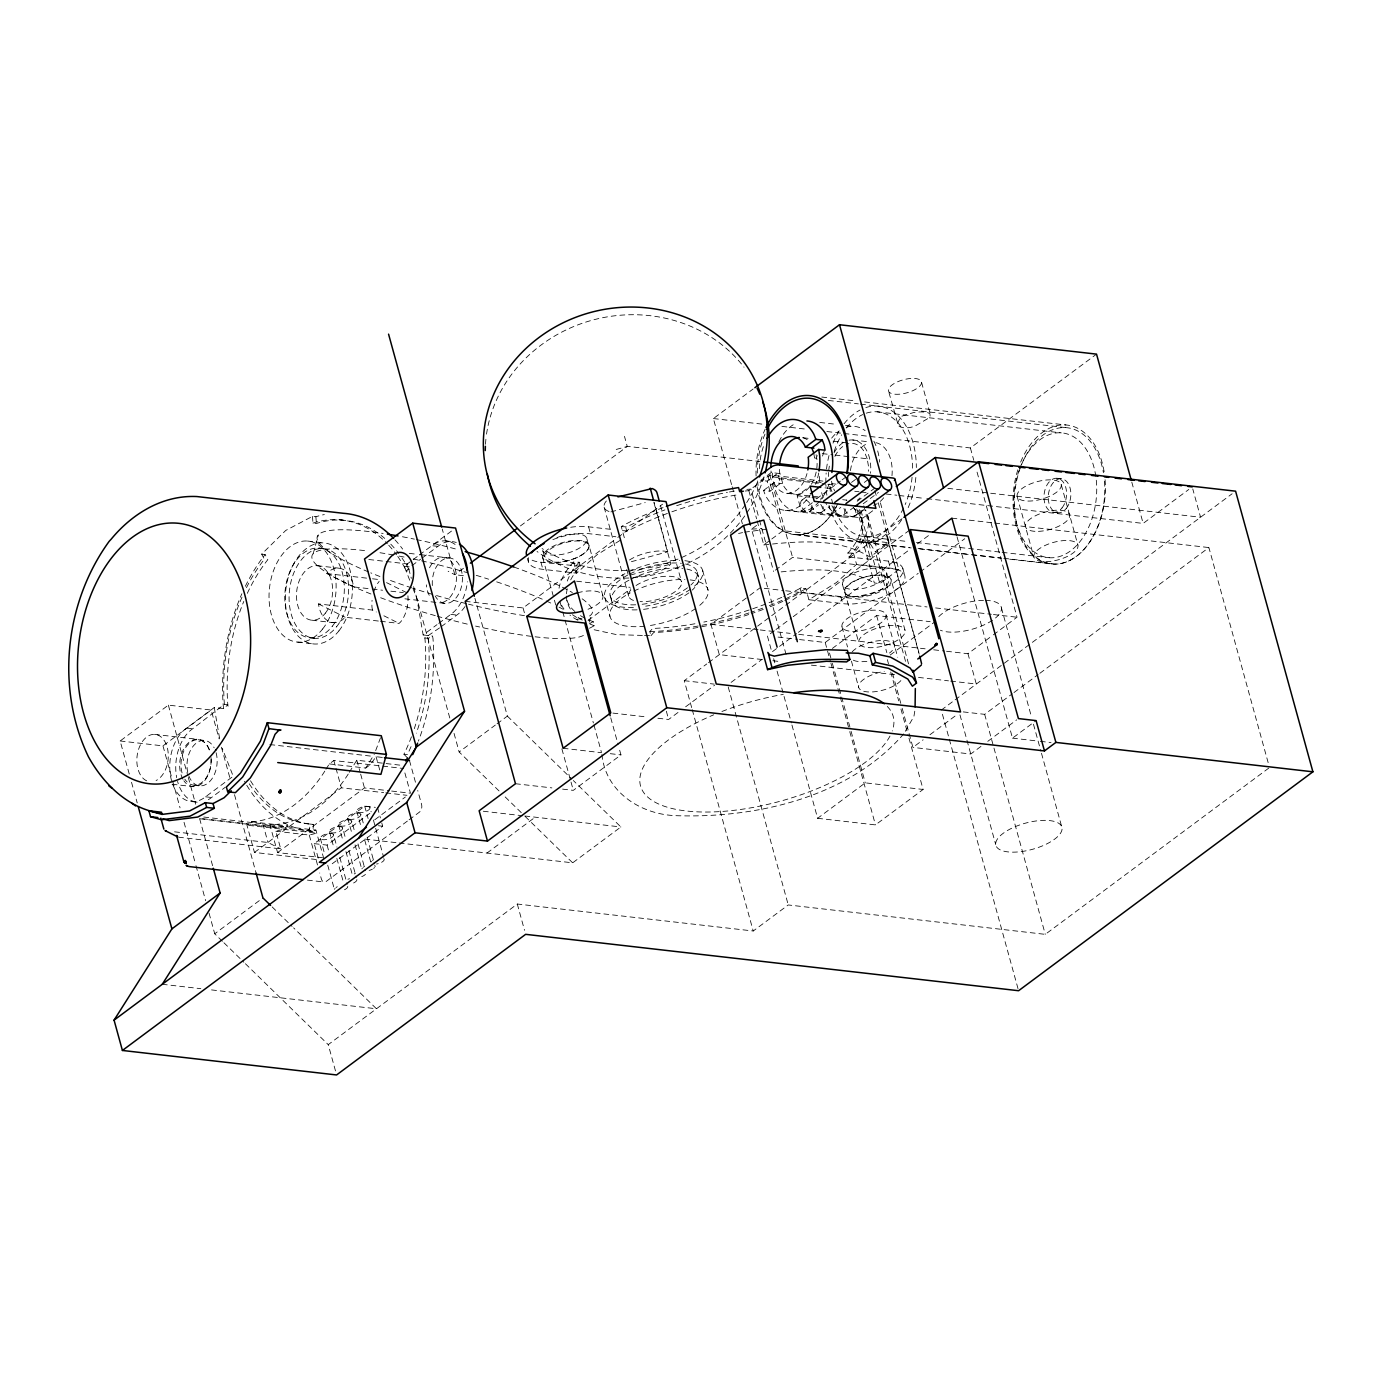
<?xml version="1.0" encoding="UTF-8"?>
<svg xmlns="http://www.w3.org/2000/svg" width="1382" height="1382" viewBox="0 0 1382 1382"><rect width="100%" height="100%" fill="white"/><g stroke="black" fill="none" stroke-linecap="round" stroke-linejoin="round"><path stroke-width="0.75" stroke-dasharray="5 3.75" d="M249.244 783.801A152.866 100.143 -83.5 0 0 310.069 824.052L309.413 830.928L315.942 830.116L324.286 860.433M202.636 818.714L312.833 831.325L313.489 824.449A152.866 100.143 -83.5 0 1 250.367 780.519M897.436 423.358L900.891 416.466L913.364 412.613A17.016 5.234 -9.8 0 1 929.965 413.874L930.103 416.621L928.479 418.193L914.763 426.243A17.016 8.102 -21.5 0 1 898.265 425.328L888.367 390.45M914.78 711.177L913.917 716.412L904.847 732.063M313.127 553.837L318.361 534.886M589.198 622.142L591.289 614.558M375.679 750.599L381.277 735.725M903.742 733.877C848.738 797.345 756.144 818.645 674.934 815.639C639.728 813.998 604.988 791.299 601.878 753.812M324.805 771.121C308.877 796.55 282.602 819.889 251.472 821.789L246.946 825.158L254.461 852.435L317.946 859.708M325.927 769.308L329.313 763.9L333.839 760.532L403.665 768.513M348.212 774.058C331.421 801.024 302.917 824.294 269.922 824.847L277.575 852.59L323.578 857.842M349.283 772.331L356.815 760.221L402.836 765.473M329.313 763.9L365.729 768.064L374.28 754.33M382.348 757.422L376.077 756.714L370.255 764.695L365.729 768.064M644.513 635.495L650.957 635.703L649.834 631.66L652.598 628.465A152.866 60.462 -15.4 0 0 695.682 623.628M650.957 635.703L653.703 632.507A152.866 60.462 -15.4 0 0 749.58 614.247M246.445 587.661A152.866 100.143 -83.5 0 1 264.394 559.244L261.682 554.147L285.746 530.446L312.453 516.384L315.891 516.764A159.776 104.669 -83.5 0 1 324.338 514.553M353.498 586.901L326.843 573.582L329.313 571.146A27.398 17.949 -83.5 0 1 352.807 582.893L353.498 586.901L370.117 588.801M378.357 621.036L345.137 617.236L342.667 619.654A27.398 17.949 -83.5 0 1 319.173 607.907L318.482 603.917L372.449 610.084L376.267 611.984M408.899 568.227L406.273 570.818L409.694 571.215L409.158 569.85A152.866 100.143 -83.5 0 0 399.968 555.149M380.43 621.261L399.104 623.403L400.78 621.762A27.398 17.949 -83.5 0 0 407.932 595.78M241.988 597.162A152.866 100.143 -83.5 0 0 224.385 704.319L192.616 728.78A38.817 25.429 -83.5 0 0 176.671 777.617M171.558 780.692A38.817 25.429 -83.5 0 1 186.622 728.089L214.279 707.515L223.711 708.586L227.823 704.716A152.866 100.143 -83.5 0 1 243.768 601.446M570.68 579.887A152.866 60.462 -15.4 0 1 579.542 567.052L580.388 566.274L579.283 562.232L573.634 562.059L572.321 563.251A159.776 63.192 -15.4 0 0 559.036 588.231M579.283 562.232L578.419 563.01A152.866 60.462 -15.4 0 0 567.242 581.166M528.65 557.637A38.817 15.357 -15.4 0 0 542.867 569.315L576.691 573.185L596.678 555.028L622.608 538.825M653.876 502.443L670.857 564.063L668.663 566.05A27.398 10.831 -15.4 0 1 633.146 576.363M784.769 600.514A152.866 60.462 -15.4 0 0 801.232 592.412L840.774 596.54A38.817 15.357 -15.4 0 0 894.586 582.237A38.817 15.357 -15.4 0 0 888.419 561.092L848.963 557.05L847.84 553.007L848.703 552.23A152.866 60.462 -15.4 0 0 857.894 510.234M848.963 557.05L849.809 556.272A152.866 60.462 -15.4 0 0 853.333 507.764M847.84 553.007L853.489 553.18L854.802 551.988A159.776 63.192 -15.4 0 0 865.495 509.923M808.902 599.736L842.726 603.606A38.817 15.357 -15.4 0 0 896.538 589.319A38.817 15.357 -15.4 0 0 890.371 568.175L856.546 564.305L836.559 582.461L808.902 599.736L805.844 588.628L800.109 588.369A152.866 60.462 -15.4 0 1 783.663 596.471M129.252 774.024L120.148 740.977L168.362 705.131L211.187 710.02L219.151 738.938M409.728 580.25L404.218 566.24L418.055 555.961M419.402 554.942L452.121 530.619M120.148 740.977L162.99 745.883L211.187 710.02M411.94 565.635L420.594 559.209M422.322 557.931L437.887 546.356A38.817 25.429 -83.5 0 1 456.267 542.521M463.454 568.296L454.833 574.722L448.148 571.284M520.409 525.937L627.411 446.351L759.824 461.502M731.579 484.616L713.388 418.556L753.121 388.998M172.698 784.25A38.817 25.429 -83.5 0 0 205.538 796.809L233.213 776.235L222.174 748.215M412.89 588.266L416.828 598.268L423.151 634.96L436.971 624.664M438.716 623.386L450.808 614.385A38.817 25.429 -83.5 0 0 467.375 581.718M208.319 799.677A38.817 25.429 -83.5 0 0 211.55 797.5L225.37 787.204M439.511 627.929L424.758 637.948L425.034 639.52A152.866 100.143 -83.5 0 1 414.306 728.659M441.255 626.651L456.803 615.076A38.817 25.429 -83.5 0 0 464.991 606.577M465.233 601.325L523.07 607.942L616.078 538.755M617.789 537.477L662.583 504.171M251.472 821.789L287.888 825.952L283.362 829.321L275.864 831.238L280.719 848.876L178.779 837.216M254.461 852.435L341.354 787.809L383.678 792.646M779.811 473.542L771.242 472.558L760.739 480.366L767.165 481.109L777.669 473.283L780.45 483.389L769.947 491.215L763.52 490.472L765.507 495.516A45.658 29.903 -83.5 0 0 810.128 495.188M745.174 491.042L748.837 490.662L769.86 475.028L822.981 481.109M588.041 620.501L630.589 588.853M763.52 490.472L774.024 482.663L782.592 483.648M277.575 852.59L364.468 787.947L389.551 790.815M813.635 452.622L814.568 458.029L817.574 455.784M318.223 858.136L314.232 843.642L364.693 806.121L375.403 807.347M314.232 843.642L327.085 845.11L370.808 812.581M786.082 654.463L751.566 529.151L757.664 524.607M872.698 510.77L863.007 517.991L801.318 510.925L797.155 495.775L808.453 487.362M222.398 941.263L214.728 933.783L262.943 897.92M499.04 790.936L459.152 751.981L495.326 725.084M497.036 723.805L507.367 716.118L474.924 598.32M801.992 500.111L808.798 495.05M374.695 819.82L405.358 797.017M816.537 498.867L840.36 481.143M842.07 479.865L845.473 477.343M801.318 510.925L812.633 502.512M332.216 863.75L382.676 826.229L380.966 820.01M757.146 520.824L763.797 544.94L770.206 540.172M771.795 538.98L783.024 530.636L889.248 542.78L877.069 498.574M810.025 511.202A6.841 4.405 53.4 0 0 807.14 500.699A6.841 4.405 53.4 0 0 800.869 505.069A6.841 4.405 53.4 0 0 810.025 511.202L818.541 504.879M851.502 482.422L856.598 478.621M821.167 512.48L829.684 506.158M407.379 821.081L326.273 881.405A5.701 3.731 -83.5 0 1 321.367 878.969L319.726 872.975M409.107 819.785L419.472 812.098A5.701 3.731 -83.5 0 0 421.579 804.428L417.727 790.469M864.337 482.422L867.741 479.882M832.31 513.759L840.809 507.419M857.186 501.251L862.333 497.416M864.061 496.138L874.305 488.52M843.435 515.037L853.644 507.436M863.214 503.756L878.434 492.424M775.354 570.179L792.56 557.395L898.784 569.539L880.075 501.597M854.577 516.298L863.094 509.975M762.138 659.525L719.314 654.636L710.953 624.318L748.163 596.644M749.856 595.383L760.014 587.834M844.039 433.499L970.389 447.958L1096.531 354.137M691.674 707.584L684.263 680.687L706.772 663.947M708.5 662.669L902.411 518.44M898.784 569.539L879.868 583.619L874.322 582.979L862.489 540.034L874.063 543.161L886.294 534.074L918.84 652.252M905.538 661.356L875.359 551.764L888.315 542.124L886.294 534.074M763.797 544.94C799.038 541.088 838.615 537.563 870.021 557.084L889.248 542.78M774.265 630.762L767.39 635.893L771.381 650.386M775.993 629.484L791.489 617.944M793.216 616.666L910.341 529.565M487 853.04L535.214 817.177M562.595 789.122L573.305 790.349L620.967 754.9L618.687 746.66M657.901 718.243L668.612 719.469L678.821 711.868M685.627 706.807L714.563 685.282M731.113 682.38L762.156 659.283M772.503 651.596L796.654 633.63M798.381 632.351L910.496 548.948M917.406 543.817L929.481 534.834M799.504 639.555L825.209 642.492L918.218 573.323M919.946 572.044L964.722 538.738M832.361 648.434L876.603 615.526L930.155 621.658M335.481 1070.912L328.242 1044.637L517.3 904.018L753.225 931.002L788.258 904.951L1045.276 934.353L1269.505 767.563M399.191 843.003L572.666 862.834L620.881 826.972L573.323 780.536M890.181 655.051L934.439 622.142M946.549 651.268L967.97 653.721L991.654 636.1M993.347 634.839L1017.014 617.218L976.089 468.602M926.838 498.66L1143.156 523.415L1188.831 489.435M941.28 710.089L953.407 701.071M955.135 699.793L1232.139 493.754M791.938 725.014L817.626 818.299L865.27 782.851L923.107 789.467L908.907 737.953M902.152 708.258L912.932 747.403L923.141 739.819M929.948 734.74L957.173 714.494M963.254 711.903L984.675 714.339L1012.263 693.816M1013.991 692.537L1038.141 674.571M1039.869 673.293L1208.904 547.566L1268.365 763.417M817.626 818.299L875.445 824.899L923.107 789.467M980.961 746.418L970.751 754.019L912.932 747.403M987.767 741.357L1016.703 719.849M957.052 536.838L1012.505 738.161L1036.103 720.609M624.336 537.736L621.278 526.628L623.092 525.488A159.776 63.192 -15.4 0 1 664.431 507.09M621.278 526.628L627.013 526.87A152.866 60.462 -15.4 0 1 664.915 509.889M622.401 530.671L628.119 530.913A152.866 60.462 -15.4 0 1 669.907 512.515M801.284 587.626L800.109 588.369L801.232 592.412M805.844 588.628L804.013 589.769A159.776 63.192 -15.4 0 1 783.974 599.512M589.561 623.593L593.189 621.658L594.312 625.701L588.87 628.603M424.758 637.948L428.178 638.346L432.566 636.031L432.981 638.449A159.776 104.669 -83.5 0 1 418.4 741.132M616.234 449.444L627.255 446.455L624.474 436.349M610.913 511.91L645.239 502.582M631.419 561.679L667.765 551.798L654.187 502.512M630.468 575.033L670.857 564.063M275.864 831.238L309.274 835.056L316.772 833.139L246.946 825.158M738.575 533.469L742.566 532.606M744.57 532.174L767.338 529.151M199.993 818.766L275.968 827.455L287.888 825.952M781.175 571.889C812.132 568.831 846.475 567.156 874.322 582.979M746.85 489.366L750.944 489.107L758.943 518.146M751.566 529.151L761.793 528.511M580.388 566.274L540.932 562.232A38.817 15.357 -15.4 0 1 528.961 558.328M642.354 635.426L616.562 634.632L590.84 629.035M821.754 397.031L856.011 400.953M864.579 401.937L1065.902 424.965M828.388 400.452L858.36 403.872M860.502 404.131L1066.127 427.643M877.086 411.819L1061.29 432.877M819.768 422.426L836.905 424.395M845.473 425.362L854.041 426.347M713.388 418.556L762.639 424.188M781.918 426.399L807.624 429.336M826.902 431.547L841.897 433.257M852.729 439.977L869.865 441.946M803.132 437.749L811.7 438.733M833.121 441.186L848.116 442.896M1056.919 478.258L1061.203 478.759M822.204 453.607L832.914 454.833M835.056 455.075L850.051 456.786M852.193 457.027L867.188 458.755L868.397 465.734A28.538 18.692 -83.5 0 1 868.449 471.279M814.568 458.029L816.71 458.271M947.827 488.33L988.527 492.994M990.669 493.236L1200.561 517.248L1192.77 488.952M821.184 482.439L768.081 476.358L783.024 530.636M831.809 483.648L836.058 484.149M778.602 478.69L825.728 484.08M827.87 484.322L832.154 484.806L834.555 490.904M1053.637 512.342L1057.921 512.826M886.138 494.013L896.849 495.24M898.991 495.482L924.696 498.418M824.968 487.863L833.467 488.831M854.75 491.266L858.999 491.75M861.124 491.992L867.499 492.735M786.963 493.322L823.378 497.485M842.657 499.679L846.941 500.18A28.538 18.692 -83.5 0 1 843.728 499.507M797.155 495.775L809.921 497.226M812.046 497.468L822.67 498.695M951.904 518.164L992.587 522.811M994.729 523.052L1208.904 547.566M785.322 510.355L845.3 517.213M865.08 536.648L907.905 541.554M916.473 542.521L1000.015 552.092M1002.157 552.334L1049.266 557.723M795.997 534.54L909.511 547.514M918.063 548.499L969.473 554.389M971.615 554.631L1001.604 558.052M1003.747 558.293L1052.998 563.942M795.496 534.696L911.153 547.928M919.721 548.896L1001.121 558.207M1009.689 559.192L1052.514 564.098M570.697 527.285A38.817 15.357 -15.4 0 1 588.577 526.801L613.936 529.703M552.869 539.619A38.817 15.357 -15.4 0 1 590.529 533.867L615.888 536.769M339.35 519.787L342.788 520.185M312.453 516.384L312.988 523.104L316.409 523.502A152.866 100.143 -83.5 0 1 384.714 538.393M445.263 540.846L451.258 541.537M437.887 546.356L431.875 545.665A38.817 25.429 -83.5 0 1 457.753 546.771M764.298 588.317L783.577 590.529M785.702 590.77L927.063 606.94M935.631 607.925L991.326 614.282M993.468 614.541L1017.014 617.218M307.443 541.036L323.716 542.901M409.262 553.387L417.83 554.372M419.973 554.614L449.53 558M318.897 548.101L323.181 548.585M576.605 581.217L630.14 587.333M368.804 559.503L407.362 563.908L411.335 578.384M404.218 566.24L410.212 566.931M463.402 575.707L454.833 574.722L442.257 529.099M261.682 554.147L265.102 554.545L267.832 559.641A152.866 100.143 -83.5 0 0 247.136 593.724M317.204 565.704L338.625 568.14M326.843 573.582L370.445 578.574M372.518 578.799L380.827 579.749M710.953 624.318L758.079 629.708M760.221 629.95L790.193 633.371M798.761 634.355L925.128 648.814M933.696 649.799L944.407 651.026M372.19 589.043L382.572 590.235M390.864 591.185L403.319 592.602M778.083 637.102L797.362 639.313M404.891 598.821L445.159 603.433M450.808 614.385L456.803 615.076M772.849 660.751L781.417 661.736M811.407 665.157L894.931 674.727M918.494 677.422L948.484 680.842M950.626 681.084L976.314 684.021L967.97 653.721M311.952 620.207L333.373 622.66M423.151 634.96L432.566 636.031M310.259 637.828L314.543 638.311M684.263 680.687L714.252 684.125M297.717 642.129L313.99 643.995M1012.505 738.161L1038.193 741.097M1040.335 741.339L1051.046 742.566M612.917 713.095L647.191 717.016M224.385 704.319L227.823 704.716L228.082 706.288M563.13 748.284L601.688 752.706M610.257 753.674L620.967 754.9M186.622 728.089L192.616 728.78M411.439 736.813A152.866 100.143 -83.5 0 1 403.941 754.244L407.362 754.641A152.866 100.143 -83.5 0 0 412.51 743.188M269.835 744.553L373.952 756.472M154.473 734.36L197.298 739.249M198.265 739.733L204.26 740.424M515.486 783.732L551.884 787.895M391.642 791.057L410.471 793.216L404.2 770.465M385.785 792.888L406.947 795.306M483.285 811.234L522.742 815.76M524.815 815.985L620.881 826.972M193.895 785.166L199.889 785.857M172.059 784.233L193.48 786.669M205.538 796.809L211.55 797.5M192.167 801.629L198.162 802.303A38.817 25.429 -83.5 0 1 177.552 781.383M378.392 825.728L382.676 826.229M310.069 824.052L313.489 824.449M203.759 817.038L262.839 823.81L275.968 827.455M269.922 824.847L315.942 830.116M364.917 839.081L397.049 842.744M174.547 831.826L267.987 842.502L280.719 848.876M307.409 880.109L324.321 882.044M162.281 984.278L200.822 988.683M211.532 989.909L376.457 1008.774L293.623 927.875M667.765 551.798L664.932 551.176A27.398 10.831 -15.4 0 0 629.086 560.263M386.528 582.617L407.483 593.068M383.885 615.785L399.104 623.403M318.482 603.917L345.137 617.236M862.489 540.034L870.781 544.629L875.359 551.764M507.367 716.118L571.785 779.033M505.173 796.93L523.588 814.896M525.108 816.399L572.666 862.834M272.15 906.903L292.086 926.389M223.936 942.766L243.871 962.235M245.409 963.738L328.242 1044.637M403.941 754.244L407.517 757.958M774.024 482.663L774.576 484.046A28.538 18.692 -83.5 0 0 807.002 473.577M769.947 491.215L767.165 481.109M867.188 458.755L864.787 452.657A28.538 18.692 -83.5 0 0 847.477 444.002M1131.789 482.128L1143.156 523.415M1061.203 484.477A22.82 9.035 -15.4 0 1 1030.074 501.044A22.82 9.035 -15.4 0 1 1026.256 485.877A22.82 9.035 -15.4 0 1 1061.203 484.477L1077.908 545.113A22.82 9.035 -15.4 0 1 1046.779 561.679A22.82 9.035 -15.4 0 1 1042.961 546.512A22.82 9.035 -15.4 0 1 1077.908 545.113M1017.152 496.449L1033.857 557.084M970.389 447.958L973.809 460.344M1001.449 607.976L1031.179 715.893M1033.46 724.203L1040.905 751.186M1041.475 753.259L1062.05 827.973A34.239 13.544 -15.4 0 1 1013.662 852.158A34.239 13.544 -15.4 0 1 1010.933 828.63A34.239 13.544 -15.4 0 1 1062.05 827.973M921.552 382.244A17.12 6.772 -15.4 0 1 897.281 394.302A17.12 6.772 -15.4 0 1 896.054 382.503A17.12 6.772 -15.4 0 1 921.552 382.244L930.604 415.153M984.675 714.339L1045.276 934.353M959.972 714.874L995.714 844.54M902.843 568.52L904.795 575.586M942.42 714.252L948.726 737.107M949.296 739.197L1018.016 988.648M874.858 490.524L876.516 496.553M888.315 542.124L919.168 654.083M888.419 561.092L890.371 568.175M891.114 579.766A23.943 9.467 -15.4 0 1 858.447 597.145A23.943 9.467 -15.4 0 1 854.439 581.235A23.943 9.467 -15.4 0 1 891.114 579.766L905.037 630.296A23.943 9.467 -15.4 0 1 872.37 647.674A23.943 9.467 -15.4 0 1 868.362 631.764A23.943 9.467 -15.4 0 1 905.037 630.296M886.622 572.822A22.82 9.035 -15.4 0 1 855.493 589.388A22.82 9.035 -15.4 0 1 851.675 574.221A22.82 9.035 -15.4 0 1 886.622 572.822L888.574 579.904A22.82 9.035 -15.4 0 1 857.445 596.471A22.82 9.035 -15.4 0 1 853.627 581.304A22.82 9.035 -15.4 0 1 888.574 579.904M867.741 515.728L908.544 663.844M863.785 505.829L874.063 543.161M860.917 510.407L863.007 517.991M859.466 509.561L879.868 583.619M861.072 517.542L862.195 521.584M856.736 508.852L870.021 557.084M886.017 614.783A22.82 9.035 -15.4 0 1 854.888 631.349A22.82 9.035 -15.4 0 1 851.07 616.182A22.82 9.035 -15.4 0 1 886.017 614.783L897.713 657.227M876.603 615.526L886.812 652.615M892.496 673.224L901.582 706.202M887.348 659.646L888.488 663.775M890.751 672.015L898.697 700.864M900.96 709.104L908.354 735.88M853.489 553.18L856.546 564.305M844.886 592.342L858.809 642.855M842.571 584.793L844.523 591.876M840.774 596.54L842.726 603.606M841.966 626.754L847.529 646.966M851.433 661.114L858.671 687.39M829.511 653.03L831.791 661.27M832.361 663.343L850.517 729.281M851.087 731.337L865.27 782.851M825.209 642.492L830.34 661.149M830.928 663.222L849.187 729.558M849.757 731.631L875.445 824.899M769.86 475.028L792.56 557.395M759.513 520.219L773.626 571.474M748.837 490.662L756.593 518.803M732.149 486.689L742.376 523.83M773.661 658.678L774.801 662.824M777.081 671.116L791.368 722.941M702.678 570.576L707.964 589.786M697.184 572.079L698.566 577.14M728.228 687.027L788.258 904.951M660.423 505.259L681.499 581.77M692.244 709.657L753.225 931.002M625.821 527.613L626.944 531.655M666.349 711.212L668.612 719.469M626.754 569.419L628.447 575.586M604.141 507.211L628.637 596.143M610.17 595.728L611.57 600.773M588.577 526.801L590.529 533.867M604.66 597.214L609.963 616.424M588.974 545.216A23.943 9.467 -15.4 0 1 556.307 562.595A23.943 9.467 -15.4 0 1 552.299 546.685A23.943 9.467 -15.4 0 1 588.974 545.216L602.88 595.746M586.78 538.531L588.732 545.614A22.82 9.035 -15.4 0 1 557.602 562.163A22.82 9.035 -15.4 0 1 553.767 546.996A22.82 9.035 -15.4 0 1 588.732 545.614M573.634 562.059L576.691 573.185M610.74 717.811L618.117 744.604M559.952 601.585L562.215 609.808M562.785 611.863L564.478 618.03M565.048 620.086L593.379 722.959M593.949 725.014L601.308 751.756M542.729 550.502L544.681 557.568M542.746 557.775L553.871 598.199M554.441 600.22L556.1 606.283M540.932 562.232L542.867 569.315M527.475 558.345L528.46 561.887M523.07 607.942L525.35 616.234M561.887 748.889L570.455 779.984M571.025 782.057L573.305 790.349M517.3 904.018L524.521 930.293M413.615 586.642L450.048 718.916M454.039 733.376L459.152 751.981M409.487 760.532L415.533 782.488M376.077 756.714L380.395 772.383M377.545 807.589L380.395 817.937M356.815 760.221L360.097 772.106M360.65 774.093L364.468 787.947M369.996 807.675A6.841 2.712 -15.4 0 1 360.667 812.651A6.841 2.712 -15.4 0 1 359.51 808.107A6.841 2.712 -15.4 0 1 369.996 807.675L371.136 811.804M373.416 820.044L375.109 826.229M375.679 828.302L383.626 857.168M364.693 806.121L368.113 818.541M360.892 814.464A6.841 2.712 -15.4 0 1 351.546 819.422A6.841 2.712 -15.4 0 1 350.406 814.879A6.841 2.712 -15.4 0 1 360.892 814.464L363.725 824.76M367.146 837.129L374.522 863.94M356.781 811.269L361.324 827.766M364.744 840.135L370.981 862.817M351.788 821.236A6.841 2.712 -15.4 0 1 342.442 826.211A6.841 2.712 -15.4 0 1 341.302 821.651A6.841 2.712 -15.4 0 1 351.788 821.236L354.621 831.549M358.024 843.918L365.418 870.712M333.839 760.532L335.446 766.371M335.981 768.323L341.354 787.809M347.677 818.058L352.22 834.538M355.053 844.851L361.877 869.589M342.667 828.008A6.841 2.712 -15.4 0 1 333.338 832.983A6.841 2.712 -15.4 0 1 332.181 828.423A6.841 2.712 -15.4 0 1 342.667 828.008L345.517 838.321M348.92 850.69L356.297 877.484M338.573 824.829L342.546 839.254M345.949 851.623L352.755 876.361M333.563 834.78A6.841 2.712 -15.4 0 1 324.217 839.755A6.841 2.712 -15.4 0 1 323.077 835.212A6.841 2.712 -15.4 0 1 333.563 834.78L336.966 847.149M339.817 857.462L347.193 884.255M329.452 831.601L333.995 848.099M336.845 858.395L343.652 883.133M327.085 845.11L328.795 851.329M320.348 838.373L324.891 854.871M327.724 865.184L334.548 889.922A6.841 2.712 -15.4 0 1 335.1 888.367M309.274 835.056L317.514 864.994M262.839 823.81L267.987 842.502M221.431 747.196L229.965 778.17M234.508 794.685L256.119 873.148M168.362 705.131L187.693 775.337M188.263 777.392L195.657 804.238M199.63 818.697L212.724 866.186M162.99 745.883L172.076 778.912M172.646 780.985L180.04 807.831M184.031 822.29L195.398 863.577M195.968 865.65L205.642 900.736M209.045 913.139L214.728 933.783M131.515 782.281L137.215 802.925M816.088 454.678L816.987 459.861A28.538 18.692 -83.5 0 1 811.407 484.253M770.983 470.968L771.242 472.558M428.178 638.346L428.455 639.918A152.866 100.143 -83.5 0 1 416.345 733.151M372.449 610.084L372 607.389A27.398 17.949 -83.5 0 1 372.069 600.289M223.711 708.586L223.279 706.185A159.776 104.669 -83.5 0 1 241.867 593.742M214.279 707.515L219.911 740.13M831.584 481.212L832.154 484.806M315.891 516.764L316.409 523.502M900.874 680.6A22.82 9.035 -15.4 0 1 873.372 691.864A22.82 9.035 -15.4 0 1 859.241 684.038A22.82 9.035 -15.4 0 1 884.255 671.393M985.383 600.358A34.239 13.544 -15.4 0 1 992.121 620.501A34.239 13.544 -15.4 0 1 940.347 630.209M938.775 616.631A34.239 13.544 -15.4 0 1 983.5 600.341M429.526 567.743A22.82 14.96 -83.5 0 1 455.369 569.609A22.82 14.96 -83.5 0 1 439.165 602.742M429.249 595.331A22.82 14.96 -83.5 0 1 426.364 584.862M146.665 780.83A23.805 15.599 -83.5 0 1 140.567 744.57A23.805 15.599 -83.5 0 1 165.995 743.81A23.805 15.599 -83.5 0 1 156.097 780.536M182.994 779.327A23.805 15.599 -83.5 0 1 187.399 743.81A23.805 15.599 -83.5 0 1 209.874 751.601M211.101 759.392A23.805 15.599 -83.5 0 1 201.547 783.784A23.805 15.599 -83.5 0 1 183.892 780.761M182.061 772.866A22.82 14.96 -83.5 0 1 190.509 742.238A22.82 14.96 -83.5 0 1 210.099 752.033M211.066 757.612A22.82 14.96 -83.5 0 1 202.256 782.195A22.82 14.96 -83.5 0 1 184.808 779.154M577.451 592.826A23.943 9.467 -15.4 0 1 602.379 594.588A23.943 9.467 -15.4 0 1 587.989 609.272M852.158 651.889A22.82 9.035 -15.4 0 1 883.996 640.505A22.82 9.035 -15.4 0 1 889.472 653.047M866.877 661.356A22.82 9.035 -15.4 0 1 851.64 659.128M887.296 706.461A131.014 51.825 -15.4 0 1 892.271 730.974M890.008 736.036A131.014 51.825 -15.4 0 1 685.558 810.889A131.014 51.825 -15.4 0 1 713.768 714.788M721.922 711.488A131.014 51.825 -15.4 0 1 783.283 694.386M831.912 505.691A6.841 4.405 53.4 0 1 829.96 514.277A6.841 4.405 53.4 0 1 822.998 504.672M843.953 508.49A6.841 4.405 53.4 0 1 840.411 515.417A6.841 4.405 53.4 0 1 834.141 505.95M820.77 504.413A6.841 4.405 53.4 0 1 818.818 512.998A6.841 4.405 53.4 0 1 811.856 503.393M854.18 508.231A6.841 4.405 53.4 0 1 852.228 516.816A6.841 4.405 53.4 0 1 845.283 507.211M781.746 597.335A152.866 60.462 -15.4 0 1 703.818 622.073M593.189 621.658A152.866 60.462 -15.4 0 1 586.797 619.067M584.811 618.1A152.866 60.462 -15.4 0 1 579.421 614.973M574.895 611.518A152.866 60.462 -15.4 0 1 566.603 599.598M676.662 505.708A152.866 60.462 -15.4 0 1 694.766 500.094M700.812 498.436A152.866 60.462 -15.4 0 1 727.381 492.372M729.42 491.992A152.866 60.462 -15.4 0 1 737.47 490.593M782.057 600.358A159.776 63.192 -15.4 0 1 768.375 605.99M762.691 608.149A159.776 63.192 -15.4 0 1 750.979 612.278M748.992 612.934A159.776 63.192 -15.4 0 1 649.834 631.66M577.918 620.276A159.776 63.192 -15.4 0 1 569.954 615.076M563.96 608.961A159.776 63.192 -15.4 0 1 561.628 605.316M782.851 601.377A152.866 60.462 -15.4 0 1 767.114 607.942M763.313 609.393A152.866 60.462 -15.4 0 1 751.566 613.591M594.312 625.701A152.866 60.462 -15.4 0 1 589.959 624.025M582.237 620.103A152.866 60.462 -15.4 0 1 576 615.56M570.351 609.065A152.866 60.462 -15.4 0 1 566.413 595.815M566.499 593.759A152.866 60.462 -15.4 0 1 567.657 587.367M671.859 511.806A152.866 60.462 -15.4 0 1 738.593 494.635M686.923 569.056A45.088 17.828 -15.4 0 1 692.227 590.097M688.91 592.826A45.088 17.828 -15.4 0 1 642.44 609.462M637.085 609.842A45.088 17.828 -15.4 0 1 629.536 579.887M631.108 579.075A45.088 17.828 -15.4 0 1 682.743 568.365M685.541 563.994A45.088 17.828 -15.4 0 1 690.845 585.052M687.51 587.765A45.088 17.828 -15.4 0 1 641.058 604.4M635.703 604.798A45.088 17.828 -15.4 0 1 628.154 574.843M629.708 574.031A45.088 17.828 -15.4 0 1 681.361 563.32M556.911 537.615A22.82 9.035 -15.4 0 1 586.504 537.788A22.82 9.035 -15.4 0 1 565.031 553.767A22.82 9.035 -15.4 0 1 542.901 548.032M690.154 579.904A50.788 20.091 -15.4 0 1 698.653 606.249M695.699 608.46A50.788 20.091 -15.4 0 1 646.828 625.96M644.738 626.201A50.788 20.091 -15.4 0 1 610.378 617.668A50.788 20.091 -15.4 0 1 630.209 592.895M633.802 591.081A50.788 20.091 -15.4 0 1 684.902 579.542M684.867 560.712A50.788 20.091 -15.4 0 1 693.367 587.056M690.413 589.268A50.788 20.091 -15.4 0 1 645.722 606.162M633.422 607.441A50.788 20.091 -15.4 0 1 624.923 573.685M628.499 571.872A50.788 20.091 -15.4 0 1 679.616 560.332M636.048 585.519A27.398 10.831 -15.4 0 1 672.481 576.519A27.398 10.831 -15.4 0 1 676.109 590.943A27.398 10.831 -15.4 0 1 640.108 601.619M633.492 600.427A27.398 10.831 -15.4 0 1 630.848 589.924M609.013 511.495A27.398 10.831 -15.4 0 1 606.352 500.992M757.163 482.715A142.657 131.014 -14.1 0 1 746.366 503.065M745.226 504.81A142.657 131.014 -14.1 0 1 679.944 558.259M678.026 559.054A142.657 131.014 -14.1 0 1 542.055 548.533M763.987 476.825A142.657 131.014 -14.1 0 1 747.144 512.48M744.777 515.935A142.657 131.014 -14.1 0 1 681.862 565.912M679.944 566.706A142.657 131.014 -14.1 0 1 537.028 551.487M485.497 444.261A142.657 131.014 -14.1 0 1 486.257 436.176M486.533 434.138A142.657 131.014 -14.1 0 1 594.105 319.691A142.657 131.014 -14.1 0 1 744.034 367.215M356.867 879.557A6.841 2.712 -15.4 0 1 352.617 883.409M347.918 879.263A6.841 2.712 -15.4 0 1 349.594 878.71M365.418 874.322A6.841 2.712 -15.4 0 1 361.721 876.637M354.224 873.977A6.841 2.712 -15.4 0 1 355.502 873.199M383.799 858.602A6.841 2.712 -15.4 0 1 379.946 863.094M378.253 863.646A6.841 2.712 -15.4 0 1 376.526 864.026M371.032 862.074A6.841 2.712 -15.4 0 1 371.533 861.262M372.449 860.433A6.841 2.712 -15.4 0 1 373.71 859.639M374.695 865.374A6.841 2.712 -15.4 0 1 375.04 866.739M374.539 867.55A6.841 2.712 -15.4 0 1 373.624 868.38M372.363 869.174A6.841 2.712 -15.4 0 1 369.149 870.418M361.929 868.846A6.841 2.712 -15.4 0 1 362.43 868.034M363.345 867.205A6.841 2.712 -15.4 0 1 364.606 866.41M347.763 886.328A6.841 2.712 -15.4 0 1 341.82 890.751M336.016 887.538A6.841 2.712 -15.4 0 1 337.277 886.743M390.778 544.18A152.866 100.143 -83.5 0 1 398.707 553.474M394.941 539.792A159.776 104.669 -83.5 0 1 402.646 549.086M312.833 831.325A159.776 104.669 -83.5 0 1 244.493 781.314M245.34 586.279A159.776 104.669 -83.5 0 1 265.102 554.545M312.988 523.104A152.866 100.143 -83.5 0 1 387.357 543.782M388.722 545.216A152.866 100.143 -83.5 0 1 396.548 554.769M397.774 556.497A152.866 100.143 -83.5 0 1 405.721 569.453M216.093 752.706A22.82 14.96 -83.5 0 1 201.202 785.857A22.82 14.96 -83.5 0 1 188.798 754.347A22.82 14.96 -83.5 0 1 214.175 747.835M432.359 585.553A22.82 14.96 -83.5 0 1 450.826 558.173A22.82 14.96 -83.5 0 1 459.947 591.289A22.82 14.96 -83.5 0 1 435.244 596.005M373.848 591.6A27.398 17.949 -83.5 0 1 379.152 581.39M582.15 598.803A142.657 25.031 15.4 0 1 586.745 617.322M581.908 618.583A142.657 25.031 15.4 0 1 574.912 619.43M524.434 615.664A142.657 25.031 15.4 0 1 468.533 604.193M466.546 603.692A142.657 25.031 15.4 0 1 436.539 595.556M432.376 594.329A142.657 25.031 15.4 0 1 413.771 588.542M411.75 587.868A142.657 25.031 15.4 0 1 387.686 579.455M379.929 576.519A142.657 25.031 15.4 0 1 370.756 572.856M368.597 571.958A142.657 25.031 15.4 0 1 383.142 533.452M402.438 536.752A142.657 25.031 15.4 0 1 414.375 539.135M416.414 539.567A142.657 25.031 15.4 0 1 457.166 549.397M513.949 567.052A142.657 25.031 15.4 0 1 572.373 592.567M583.411 635.461A142.657 25.031 15.4 0 1 533.176 636.566M531.258 636.342A142.657 25.031 15.4 0 1 475.598 626.081M467.254 624.111A142.657 25.031 15.4 0 1 437.248 616.217M435.261 615.646A142.657 25.031 15.4 0 1 378.53 596.938M370.946 594.001A142.657 25.031 15.4 0 1 366.04 550.779M379.981 552.731A142.657 25.031 15.4 0 1 395.01 555.305M399.156 556.082A142.657 25.031 15.4 0 1 405.099 557.257M413.235 558.967A142.657 25.031 15.4 0 1 419.454 560.315M421.527 560.798A142.657 25.031 15.4 0 1 467.893 572.839M476.22 575.327A142.657 25.031 15.4 0 1 488.623 579.196M496.691 581.857A142.657 25.031 15.4 0 1 544.197 600.047M546.201 600.945A142.657 25.031 15.4 0 1 553.802 604.504M559.036 607.113A142.657 25.031 15.4 0 1 563.234 609.324M572.442 614.714A142.657 25.031 15.4 0 1 576.933 617.754M1020.642 462.124A69.895 45.796 -83.5 0 1 1067.906 425.172A69.895 45.796 -83.5 0 1 1104.443 473.853M1105.082 479.709A69.895 45.796 -83.5 0 1 1051.201 563.96A69.895 45.796 -83.5 0 1 1017.929 469.535M836.49 506.503A69.895 45.796 -83.5 0 1 789.433 533.625A69.895 45.796 -83.5 0 1 756.714 483.855M756.092 475.978A69.895 45.796 -83.5 0 1 765.162 429.197M1021.505 464.715A68.478 44.863 -83.5 0 1 1066.852 427.712A68.478 44.863 -83.5 0 1 1103.423 472.696M1104.494 481.282A68.478 44.863 -83.5 0 1 1050.095 563.58A68.478 44.863 -83.5 0 1 1020.711 466.719M838.028 503.273A68.478 44.863 -83.5 0 1 790.21 533.538A68.478 44.863 -83.5 0 1 757.612 480.901M757.301 473.076A68.478 44.863 -83.5 0 1 765.317 433.326M846.164 427.332A45.658 29.903 -83.5 0 1 865.132 430.631M873.856 441.186A45.658 29.903 -83.5 0 1 877.086 448.856M877.691 450.929A45.658 29.903 -83.5 0 1 879.626 462.106M863.664 509.803A45.658 29.903 -83.5 0 1 825.469 502.374M822.946 496.743A45.658 29.903 -83.5 0 1 821.634 492.631M819.716 481.454A45.658 29.903 -83.5 0 1 819.561 473.577M822.515 456.077A45.658 29.903 -83.5 0 1 825.227 448.874M831.653 438.129A45.658 29.903 -83.5 0 1 838.529 431.357M818.714 472.99A45.658 29.903 -83.5 0 1 815.587 484.305M759.547 468.723A45.658 29.903 -83.5 0 1 763.797 445.54M802.614 437.731A28.538 18.692 -83.5 0 1 808.625 440.737M809.524 486.93A28.538 18.692 -83.5 0 1 783.145 485.03L779.534 471.953A28.538 18.692 -83.5 0 1 779.413 468.273M834.883 456.423A28.538 18.692 -83.5 0 1 842.709 446.524M875.946 442.689A31.959 20.937 -83.5 0 1 891.977 475.736M883.685 497.779A31.959 20.937 -83.5 0 1 873.528 505.346M850.431 470.657A31.959 20.937 -83.5 0 1 868.639 443.121M849.049 440.202A31.959 20.937 -83.5 0 1 870.556 473.283M859.95 497.935A31.959 20.937 -83.5 0 1 857.462 500.077M831.947 491.629A31.959 20.937 -83.5 0 1 830.046 486.378M828.578 476.514A31.959 20.937 -83.5 0 1 828.63 472.35M828.785 470.277A31.959 20.937 -83.5 0 1 829.355 466.131M834.002 452.864A31.959 20.937 -83.5 0 1 847.218 440.668M829.096 483.942A45.658 29.903 -83.5 0 1 820.562 500.042M819.267 501.58A45.658 29.903 -83.5 0 1 788.12 508.265A45.658 29.903 -83.5 0 1 772.383 470.191M778.895 441.808A45.658 29.903 -83.5 0 1 795.168 423.6M865.84 407.569A68.478 44.863 -83.5 0 1 916.335 467.548M915.851 477.464A68.478 44.863 -83.5 0 1 907.473 509.215M901.513 519.977A68.478 44.863 -83.5 0 1 829.045 505.501M826.885 495.205A68.478 44.863 -83.5 0 1 825.918 484.857M825.866 482.888A68.478 44.863 -83.5 0 1 826.16 472.972M826.522 469.034A68.478 44.863 -83.5 0 1 829.545 453.469M833.018 443.156A68.478 44.863 -83.5 0 1 839.565 430.182M844.074 423.756A68.478 44.863 -83.5 0 1 860.019 410.039M1019.691 468.671A62.726 41.08 -83.5 0 1 1091.244 459.083A62.726 41.08 -83.5 0 1 1055.589 557.447A62.726 41.08 -83.5 0 1 1019.018 470.554M866.272 413.166A62.726 41.08 -83.5 0 1 912.517 469.016M912.085 477.187A62.726 41.08 -83.5 0 1 905.193 504.516M903.586 508.006A62.726 41.08 -83.5 0 1 833.812 506.935M832.569 502.875A62.726 41.08 -83.5 0 1 831.653 499.196M830.323 491.474A62.726 41.08 -83.5 0 1 829.701 483.527M834.192 451.378A62.726 41.08 -83.5 0 1 841.655 434.794M846.337 428.005A62.726 41.08 -83.5 0 1 862.713 414.565M1038.435 531.362A22.82 9.035 -15.4 0 0 1069.547 514.795A22.82 9.035 -15.4 0 0 1034.6 516.194A22.82 9.035 -15.4 0 0 1038.435 531.362M332.354 626.184A45.088 29.523 -83.5 0 0 326.377 550.174A45.088 29.523 -83.5 0 0 284.986 602.517A45.088 29.523 -83.5 0 0 332.354 626.184M336.638 626.668A45.088 29.523 -83.5 0 0 330.661 550.658A45.088 29.523 -83.5 0 0 289.27 603.001A45.088 29.523 -83.5 0 0 336.638 626.668M322.611 629.017A50.788 33.272 -83.5 0 0 315.873 543.385A50.788 33.272 -83.5 0 0 269.248 602.345A50.788 33.272 -83.5 0 0 322.611 629.017M338.901 630.883A50.788 33.272 -83.5 0 0 332.146 545.251A50.788 33.272 -83.5 0 0 285.538 604.21A50.788 33.272 -83.5 0 0 338.901 630.883M325.375 613.142A27.398 17.949 -83.5 0 0 321.747 566.966A27.398 17.949 -83.5 0 0 296.594 598.769A27.398 17.949 -83.5 0 0 325.375 613.142M1062.032 507.92A17.12 11.211 -83.5 0 0 1059.752 479.053A17.12 11.211 -83.5 0 0 1044.049 498.919A17.12 11.211 -83.5 0 0 1062.032 507.92M1066.317 508.403A17.12 11.211 -83.5 0 0 1064.036 479.537A17.12 11.211 -83.5 0 0 1048.333 499.42A17.12 11.211 -83.5 0 0 1066.317 508.403"/><path stroke-width="1.5" d="M280.874 790.521C281.79 794.736 276.607 792.197 280.736 791.99L279.216 791.402L280.753 789.83L279.492 790.4L280.874 791.264L279.216 791.402M185.05 863.163L185.102 861.401C184.031 864.804 188.09 862.748 185.223 860.381L184.048 861.746L184.635 862.834L184.462 861.072L185.741 861.712L186.017 863.232M915.091 706.876L915.333 688.53M936.702 644.91L934.75 645.342L936.305 643.356L936.702 644.91L917.752 659.007M821.668 631.453C822.635 628.154 821.668 633.63 820.338 630.538L818.472 631.384L820.649 631.729L820.338 630.538L821.754 630.313L821.15 631.591L821.063 630.382M185.741 861.712L185.534 863.284L185.102 861.401M184.29 862.368L184.462 861.072M280.961 729.99L278.49 730.612L275.018 734.326L270.82 745.071L250.349 777.928L235.389 792.663L227.685 791.782L226.372 787.032L240.52 773.091L260.334 741.288L267.331 722.682L381.277 735.725L386.424 754.417L380.931 774.335L277.73 762.57M267.331 722.682L268.954 728.625L263.116 744.172L242.645 777.047L227.685 791.782M846.164 652.891L858.36 653.254L869.831 655.759L873.13 653.306L890.353 657.072L910.151 668.042L913.001 672.101L913.07 671.151M921.379 664.984L913.001 672.101M405.634 760.964L407.517 757.958M903.88 517.352L978.594 461.778L1235.594 491.18L1312.9 771.812L1018.586 990.721L525.644 934.336L336.586 1074.954L122.411 1050.458L114.067 1020.141L171.904 928.877L220.118 893.014L213.294 868.242M162.281 984.278L220.118 893.014M358.491 838.338L416.327 747.075L464.542 711.229L412.734 523.156L364.52 559.002L416.327 747.075M114.067 1020.141L406.705 802.476L464.542 711.229M231.243 790.729L224.126 797.725L213.053 803.547L205.348 802.666L189.628 810.94L162.022 814.413L148.893 810.768L150.534 816.71L161.504 819.751L190.042 816.175L206.661 807.416L214.365 808.297L213.053 803.547M935.804 645.29L937.151 643.649L935.597 644.496L937.082 644.565M935.597 644.496L936.806 643.459M470.364 563.165L516.954 528.511M1044.464 750.927L1036.103 720.609L1018.413 718.571L968.16 536.164L910.341 529.565L960.576 711.972L716.256 684.021L666.02 501.614L608.184 494.998L465.233 601.325L515.486 783.732L479.139 810.768L487.483 841.085L666.78 707.722L1044.464 750.927L1055.883 742.41L1312.9 771.812M754.848 387.72L839.513 324.735L1096.531 354.137L1131.219 480.055M526.801 616.407L574.463 580.976L610.775 712.853L563.13 748.284L526.801 616.407L584.638 623.023L610.17 715.755M770.845 467.289A28.538 18.692 -83.5 0 1 783.905 438.854A28.538 18.692 -83.5 0 1 804.825 445.799L805.361 447.181L815.881 439.355L822.307 440.098L824.156 444.814L825.089 450.204L818.662 449.461L808.142 457.287L808.418 458.876A28.538 18.692 -83.5 0 1 807.831 469.966M822.307 440.098L811.787 447.923L813.635 452.622M797.362 641.68L763.78 520.064L743.533 525.557L730.56 535.214L767.58 669.614L787.602 665.278L826.401 661.287L846.63 661.909L849.93 659.473L847.425 650.369L826.039 649.713L785.926 653.824L774.317 656.156L769.428 654.722L767.805 652.408M810.508 493.789L837.734 473.542M366.455 827.248L319.363 862.282L325.789 863.007M823.637 501.079L845.767 484.633A6.841 4.405 53.4 0 0 842.882 474.13A6.841 4.405 53.4 0 0 836.611 478.5A6.841 4.405 53.4 0 0 845.767 484.633M834.78 502.357L856.909 485.894A6.841 4.405 53.4 0 0 854.007 475.391A6.841 4.405 53.4 0 0 847.753 479.761A6.841 4.405 53.4 0 0 856.909 485.894M845.922 503.635L868.051 487.172A6.841 4.405 53.4 0 0 865.149 476.669A6.841 4.405 53.4 0 0 858.878 481.04A6.841 4.405 53.4 0 0 868.051 487.172M122.411 1050.458L415.049 832.793L487.483 841.085M855.354 506.175L879.177 488.451A6.841 4.405 53.4 0 0 876.292 477.947A6.841 4.405 53.4 0 0 870.021 482.318A6.841 4.405 53.4 0 0 879.177 488.451M866.497 507.436L890.319 489.729A6.841 4.405 53.4 0 0 887.417 479.226A6.841 4.405 53.4 0 0 881.163 483.596A6.841 4.405 53.4 0 0 890.319 489.729M896.296 486.464L935.199 457.528L988.735 463.644M932.919 532.277L951.904 518.164L956.482 534.765M767.58 669.614C792.37 657.918 822.705 659.318 849.93 659.473M872.336 664.863L875.635 662.41L892.858 666.159L912.656 677.128L916.491 683.105L912.379 686.18L907.801 679.028L888.626 668.404L872.336 664.863L869.831 655.759M935.7 644.893L937.307 643.908M214.365 808.297L197.747 817.056L169.209 820.632L162.817 818.852M617.927 496.915L652.131 488.554A27.398 10.831 -15.4 0 1 657.003 492.838L659.283 501.113M743.343 491.232L739.664 491.612L738.558 487.57A159.776 63.192 -15.4 0 0 666.366 506.399M283.224 742.652L386.424 754.417M995.161 464.387L1001.587 465.112M1005.871 465.613L1012.298 466.339M1018.724 467.081L1025.15 467.807M1029.435 468.308L1038.003 469.293M1042.287 469.776L1048.713 470.502M1055.14 471.245L1061.566 471.988M1065.85 472.471L1074.419 473.456M1078.703 473.94L1085.129 474.682M1091.555 475.408L1097.982 476.151M1104.391 476.876L1108.675 477.377M1115.101 478.103L1121.528 478.846M1127.954 479.571L1134.38 480.314M1138.664 480.798L1145.091 481.541M1151.517 482.266L1157.943 483.009M1162.227 483.493L1170.796 484.477M1175.08 484.961L1181.506 485.704M1187.933 486.429L1192.217 486.93M805.361 447.181L813.929 448.165M764.091 461.985L798.26 465.907M820.718 487.38L810.077 486.153L814.257 501.32L875.929 508.369L873.839 500.785M412.734 523.156L455.559 528.045L474.354 596.247M384.421 757.664L409.487 760.532M148.893 810.768L161.556 812.219M303.176 879.626L188.971 866.549L186.086 865.322L186.967 865.978M150.534 816.71L157.894 817.557M268.954 728.625L279.769 730.093M162.264 813.428C130.392 809.627 105.637 786.323 90.037 759.616L88.413 756.749C55.626 688.34 64.747 602.552 109.143 541.364L111.251 539.084C132.326 513.517 162.903 494.877 196.952 496.553L343.444 513.309A159.776 104.669 -83.5 0 1 393.611 538.375M166.047 830.841L165.028 830.565L177.76 836.922L176.602 835.488L184.013 862.368M280.477 792.663L278.939 792.387M108.867 785.926L112.046 788.327M132.067 803.288L135.591 805.948M820.649 631.729L819.008 631.056M270.613 905.417L262.943 897.92L256.119 873.148M815.881 439.355L813.894 434.328A45.658 29.903 -83.5 0 0 767.045 438.388M777.116 647.173L743.533 525.557M912.897 670.184L916.491 683.105M978.594 461.778L1055.883 742.41M935.199 457.528L943.543 487.846M894.88 479.122L938.862 638.795M839.513 324.735L881.595 477.498M919.738 656.156L921.604 663.706M873.13 653.306L875.635 662.41M750.426 525.005L740.7 489.746L771.139 467.099A5.701 2.263 -15.4 0 1 778.93 464.974L892.876 478.017A5.701 2.263 -15.4 0 1 894.413 480.418M650.231 488.14L653.617 500.457M608.184 494.998L666.78 707.722M388.567 334.15L441.687 527.026M406.705 802.476L415.049 832.793M205.348 802.666L206.661 807.416M160.83 818.109L163.871 829.131M138.338 807.053L171.904 928.877M768.409 653.651L771.709 666.556M818.662 449.461L819.647 455.248A45.658 29.903 -83.5 0 1 819.042 471.02M582.081 611.207A23.943 9.467 -15.4 0 1 556.652 608.305A23.943 9.467 -15.4 0 1 577.451 592.826M793.855 692.727A131.014 51.825 -15.4 0 1 884.359 703.818M531.465 552.955A38.817 15.357 -15.4 0 1 544.024 543.61M526.507 554.821A38.817 15.357 -15.4 0 1 566.724 527.993M535.11 543.817A142.657 131.014 -14.1 0 1 505.812 372.19A142.657 131.014 -14.1 0 1 687.372 318.067A142.657 131.014 -14.1 0 1 759.461 476.928M762.829 402.266A142.657 131.014 -14.1 0 1 765.092 472.869M530.429 546.356A142.657 131.014 -14.1 0 1 487.345 474.13M485.272 450.549A142.657 131.014 -14.1 0 1 485.376 446.265M757.094 388.307A142.657 131.014 -14.1 0 1 759.772 394.215M417.64 743.119A159.776 104.669 -83.5 0 1 412.7 754.658M462.538 553.353A38.817 25.429 -83.5 0 1 467.531 571.474M459.394 544.024A38.817 25.429 -83.5 0 1 471.953 590.546M387.305 534.108A142.657 25.031 15.4 0 1 398.051 535.94M465.181 551.608A142.657 25.031 15.4 0 1 513.949 567.052M765.973 427.487A69.895 45.796 -83.5 0 1 821.72 399.433A69.895 45.796 -83.5 0 1 847.425 472.454M779.621 464.559A28.538 18.692 -83.5 0 1 799.366 437.489M806.915 420.957A45.658 29.903 -83.5 0 1 831.895 472.489M767.062 429.526A68.478 44.863 -83.5 0 1 821.668 402.024A68.478 44.863 -83.5 0 1 846.855 473.56M407.517 591.945A22.82 14.96 -83.5 0 0 404.477 553.456A22.82 14.96 -83.5 0 0 383.54 579.956A22.82 14.96 -83.5 0 0 407.517 591.945M215.765 750.115A131.014 85.822 -83.5 0 0 198.369 529.202A131.014 85.822 -83.5 0 0 78.1 681.326A131.014 85.822 -83.5 0 0 215.765 750.115"/></g></svg>
